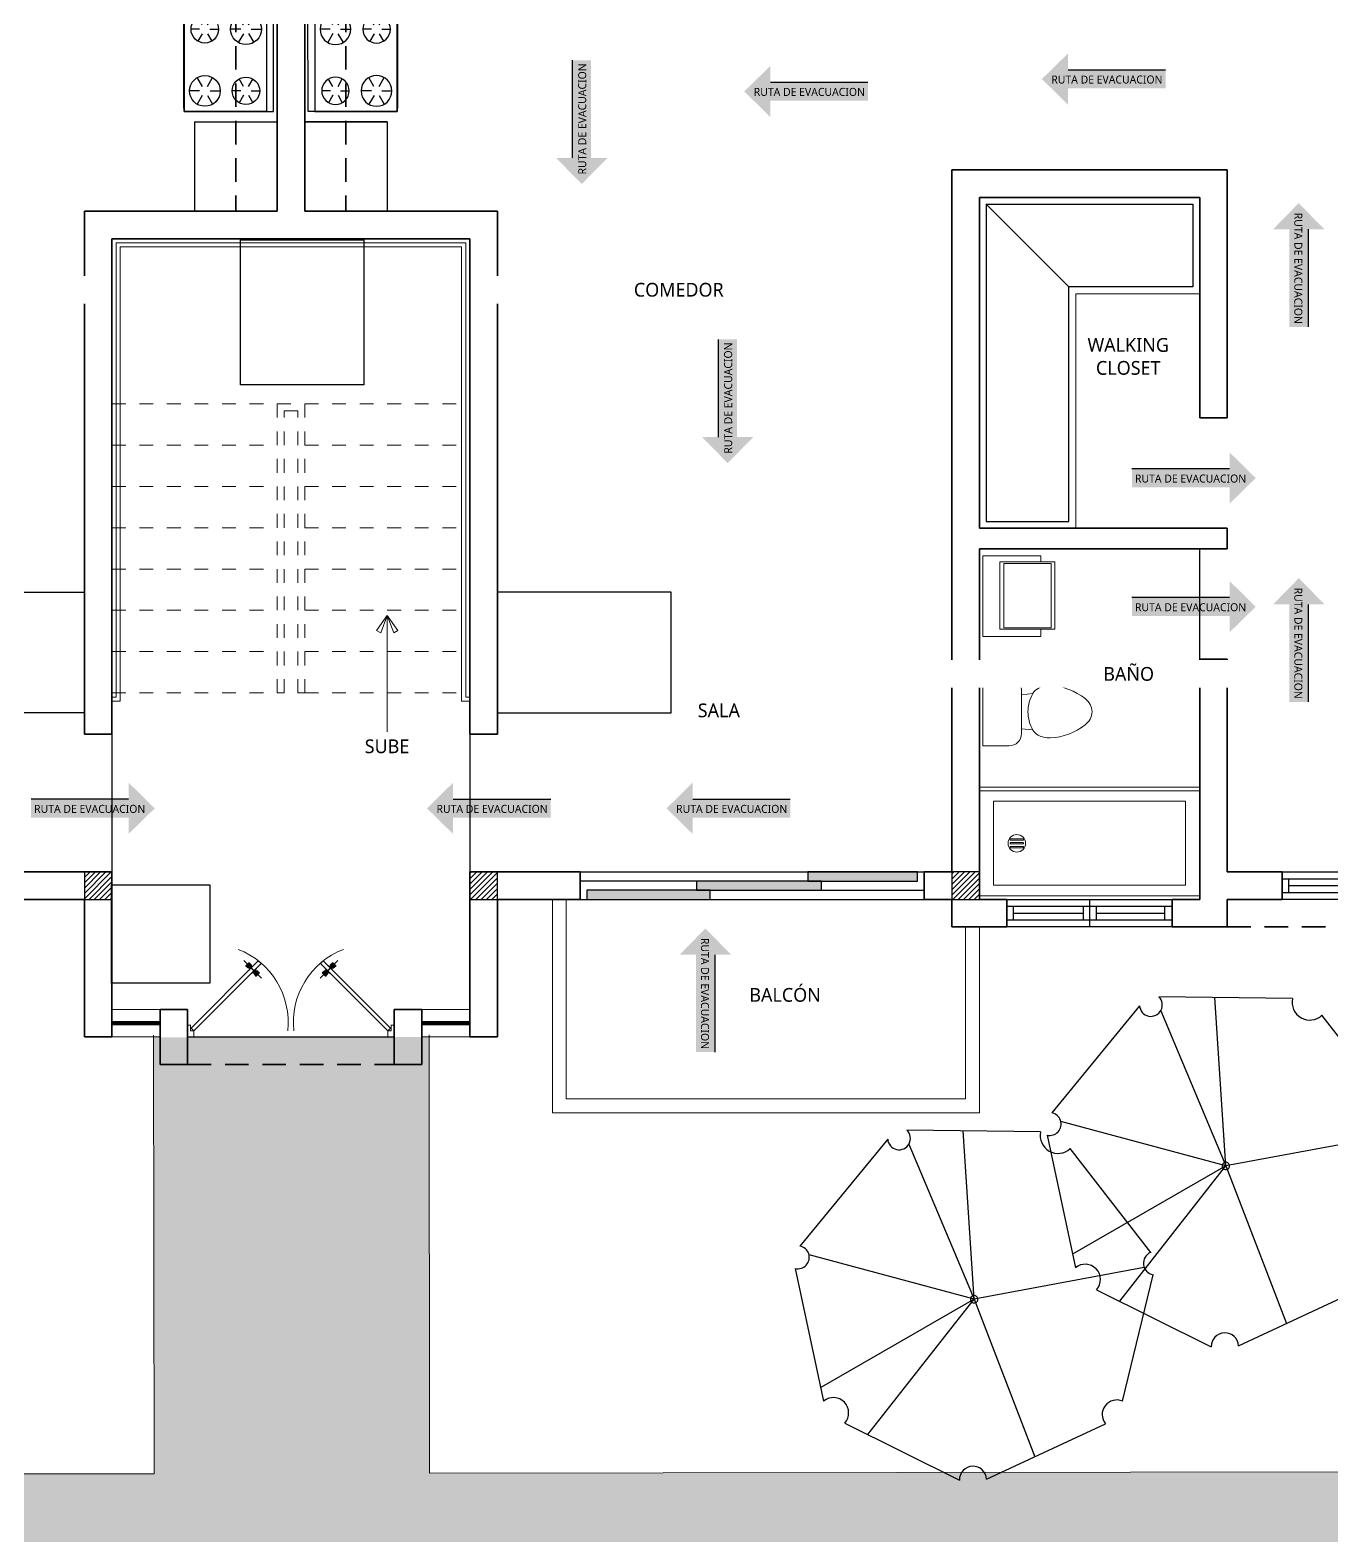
# Model space of a CAD drawing. Header units: feet. Extents: x 1019 to 2236, y -546 to 122.
# Drawn here: x 1084.28 to 1093.73, y -445.86 to -434.92 of the extents above; entities that cross this region are included whole.
import ezdxf

# ---------------------------------------------------------------- set-up
doc = ezdxf.new("R2010")
doc.units = ezdxf.units.FT
doc.header["$LTSCALE"] = 0.05
doc.header["$MEASUREMENT"] = 0
doc.linetypes.add('DASHED2', pattern=[0.375, 0.25, -0.125])
doc.linetypes.add('HIDDEN', pattern=[9.525, 6.35, -3.175])
for name, color, linetype, lineweight in [('A-GENM', 8, 'Continuous', 9), ('A-WALL', 7, 'Continuous', 25), ('arq-pisos', 251, 'Continuous', 5), ('closet', 8, 'Continuous', 5), ('COCINA', 8, 'Continuous', 25), ('escalera', 8, 'DASHED2', 0), ('FURN', 8, 'Continuous', 9), ('I-FURN', 8, 'Continuous', 0), ('None', 7, 'Continuous', 5), ('P-SANR-FIXT', 8, 'Continuous', 9), ('PUERTA', 8, 'Continuous', 9), ('ventana', 160, 'Continuous', 5)]:
    doc.layers.add(name, color=color, linetype=linetype, lineweight=lineweight)
for name, color, linetype in [('columna', 9, 'Continuous'), ('MB3', 8, 'Continuous'), ('MUEBLES', 8, 'Continuous'), ('MUROS', 7, 'Continuous'), ('PERT-VENT', 8, 'Continuous'), ('PISO', 8, 'Continuous'), ('SIMBOLOGIA', 6, 'Continuous'), ('Simbolos de evacuacion', 7, 'Continuous'), ('TXT', 2, 'Continuous')]:
    doc.layers.add(name, color=color, linetype=linetype)
doc.layers.add('cristal', color=7, linetype='Continuous', true_color=0x2424ff)
doc.layers.add('PLANTS', color=7, linetype='Continuous', true_color=0x005716)
doc.styles.add('ads', font='trebuc.ttf', dxfattribs={"height": 0.14})
picture_1 = doc.add_image_def('image4.jpg', size_in_pixel=(269, 187))
picture_2 = doc.add_image_def('image2.jpg', size_in_pixel=(240, 283))
picture_3 = doc.add_image_def('image3.jpg', size_in_pixel=(500, 500))

# ---------------------------------------------------------------- blocks, each defined once
blk = doc.blocks.new('ARBOL4')
at = {"layer": 'PLANTS'}
for p, q in [((0.18998, 0.442934), (-0.157772, 0.457476)), ((-0.215225, 0.439234), (-0.445698, 0.173788)), ((-0.172006, 0.430212), (0, 0)), ((0.465439, 0.126688), (0.258534, 0.409628)), ((0, 0), (0.381619, 0.241316)), ((-0.474293, 0.087687), (-0.409359, -0.263952)), ((0.392021, -0.274733), (0.48214, 0.055782)), ((0, 0), (-0.436626, -0.116299)), ((-0.37373, -0.251589), (0, 0)), ((0, 0), (-0.030926, -0.456175)), ((0.410256, -0.207857), (0, 0)), ((0, 0), (0.311329, -0.356352)), ((-0.375843, -0.309965), (-0.049034, -0.484529)), ((0.011921, -0.485418), (0.345337, -0.341692))]:
    blk.add_line(p, q, dxfattribs=at)
for centre, radius, start, end in [((-0.189074, 0.45647), 0.031319, 213.386078, 1.840691), ((0.228399, 0.434803), 0.03927, 168.050674, 320.127319), ((-0.47347, 0.135212), 0.047533, 269.007996, 54.248581), ((0.474388, 0.091377), 0.036427, 104.220505, 282.287354), ((0, 0), 0.01, 0, 180), ((0, 0), 0.01, 180, 0), ((-0.383672, -0.280455), 0.030531, 284.858551, 147.280869), ((0.371318, -0.310052), 0.04094, 59.622765, 230.608597), ((-0.018543, -0.484042), 0.030495, 357.413361, 180.915833)]:
    blk.add_arc(centre, radius, start, end, dxfattribs=at)
blk = doc.blocks.new('A$C285A50AC')
at = {"layer": 'MUEBLES'}
for p, q in [((0.001, 0.69, -0.889), (0, 0.029, -0.889)), ((0.001, 0.69), (0.001, 0.639)), ((0.763, 0.688), (0.001, 0.69)), ((0.763, 0.688, -0.889), (0.001, 0.69, -0.889)), ((0.762, 0.028, -0.889), (0.763, 0.688, -0.889)), ((0.763, 0.637), (0.763, 0.688)), ((0.001, 0.639), (0.763, 0.637)), ((0, 0.029, -0.889), (0.762, 0.028, -0.889))]:
    blk.add_line(p, q, dxfattribs=at)
at = {"layer": 'MUEBLES', "color": 8}
for p, q in [((0.153, 0.524, 0.003), (0.153, 0.6, 0.003)), ((0.61, 0.523, 0.003), (0.611, 0.587, 0.003)), ((0.12, 0.505, 0.003), (0.054, 0.543, 0.003)), ((0.12, 0.467, 0.003), (0.054, 0.429, 0.003)), ((0.153, 0.448, 0.003), (0.153, 0.372, 0.003)), ((0.186, 0.505, 0.003), (0.252, 0.543, 0.003)), ((0.186, 0.467, 0.003), (0.252, 0.429, 0.003)), ((0.577, 0.466, 0.003), (0.522, 0.435, 0.003)), ((0.577, 0.504, 0.003), (0.523, 0.536, 0.003)), ((0.61, 0.447, 0.003), (0.61, 0.384, 0.003)), ((0.643, 0.504, 0.003), (0.698, 0.536, 0.003)), ((0.643, 0.466, 0.003), (0.698, 0.434, 0.003)), ((0.12, 0.2, 0.003), (0.065, 0.232, 0.003)), ((0.153, 0.219, 0.003), (0.153, 0.283, 0.003)), ((0.186, 0.2, 0.003), (0.241, 0.232, 0.003)), ((0.577, 0.2, 0.003), (0.511, 0.238, 0.003)), ((0.61, 0.219, 0.003), (0.61, 0.295, 0.003)), ((0.643, 0.199, 0.003), (0.709, 0.237, 0.003)), ((0.12, 0.162, 0.003), (0.065, 0.131, 0.003)), ((0.153, 0.143, 0.003), (0.152, 0.08, 0.003)), ((0.186, 0.162, 0.003), (0.241, 0.13, 0.003)), ((0.577, 0.162, 0.003), (0.511, 0.124, 0.003)), ((0.61, 0.142, 0.003), (0.61, 0.066, 0.003)), ((0.643, 0.161, 0.003), (0.709, 0.123, 0.003))]:
    blk.add_line(p, q, dxfattribs=at)
at = {"layer": 'MUEBLES', "extrusion": (-0.001805, -0.999998, 0)}
for p, q in [((0.063, 0.027, -0.622), (0.698, 0.025, -0.622)), ((0.063, 0.027, -0.102), (0.698, 0.025, -0.102))]:
    blk.add_line(p, q, dxfattribs=at)
at = {"layer": 'MUEBLES'}
for centre, radius in [((0.153, 0.486, 0.003), 0.114), ((0.61, 0.485, 0.003), 0.102), ((0.153, 0.181, 0.003), 0.102), ((0.61, 0.181, 0.003), 0.114)]:
    blk.add_circle(centre, radius, dxfattribs=at)
at = {"layer": 'MUEBLES', "color": 8, "extrusion": (-0.001805, -0.999998, 0)}
for centre in [(0.089, -0.038, -0.027), (0.216, -0.038, -0.027), (0.381, -0.038, -0.027), (0.546, -0.038, -0.027), (0.673, -0.038, -0.027)]:
    blk.add_circle(centre, 0.0254, dxfattribs=at)
at = {"layer": 'MUEBLES'}
for points in [[(0.001, 0.69, 0.254), (0.001, 0.639, 0.254), (0.763, 0.637, 0.254), (0.763, 0.688, 0.254)], [(0, 0.029), (0.001, 0.639), (0.763, 0.637), (0.762, 0.028)]]:
    blk.add_3dface(points, dxfattribs=at)
at = {"layer": 'MUEBLES', "color": 8}
for points in [[(0.025, 0.027, -0.076), (0.025, 0.027, -0.533), (0.737, 0.025, -0.533), (0.737, 0.025, -0.076)], [(0.025, 0.027, -0.597), (0.025, 0.027, -0.851), (0.737, 0.025, -0.851), (0.737, 0.025, -0.597)]]:
    blk.add_3dface(points, dxfattribs=at)
blk = doc.blocks.new('bath_sink_6127 - bath_sink_6127-V2-Nivel 1')
at = {"layer": 'I-FURN'}
for p, q in [((0.293, 0.297), (-0.127, 0.297)), ((-0.127, 0.297), (-0.127, -0.29)), ((0.395, 0.244), (-0.005, 0.244)), ((-0.005, 0.244), (-0.005, -0.245)), ((0.025, -0.234), (0.025, 0.233)), ((0.025, 0.233), (0.369, 0.233)), ((0.293, 0.244), (0.293, 0.297)), ((0.369, 0.233), (0.369, -0.234)), ((0.395, -0.245), (0.395, 0.244)), ((0.293, -0.29), (-0.127, -0.29)), ((-0.005, -0.245), (0.395, -0.245)), ((0.369, -0.234), (0.025, -0.234)), ((0.293, -0.29), (0.293, -0.245))]:
    blk.add_line(p, q, dxfattribs=at)
blk = doc.blocks.new('Toilet_-_Tank_-_3D_4840 - 17_ High_ Seat Not Visible-536545-Nivel 1')
at = {"layer": 'P-SANR-FIXT'}
for p, q in [((0.248, 0.489), (-0.248, 0.489)), ((-0.248, 0.489), (-0.248, 0.298)), ((0.248, 0.298), (0.248, 0.489)), ((-0.159, 0.21), (-0.123, 0.21)), ((-0.123, 0.21), (-0.132, 0.127)), ((-0.123, 0.21), (0.123, 0.21)), ((0.132, 0.127), (0.123, 0.21)), ((0.123, 0.21), (0.159, 0.21))]:
    blk.add_line(p, q, dxfattribs=at)
for centre, radius, start, end in [((-0.159, 0.298), 0.0889, 180, 270), ((0.159, 0.298), 0.0889, 270, 360), ((-0.083, 0.041), 0.0995, 119.8981, 151.0596), ((0, -0.104), 0.266, 90.1019, 119.8981), ((0, -0.104), 0.266, 60.1019, 89.8981), ((0.083, 0.041), 0.0995, 28.9404, 60.1019), ((-0.023, 0.008), 0.167, 151.0596, 182.709), ((0.023, 0.008), 0.167, 357.291, 28.9404), ((0.25, 0.021), 0.441, 182.709, 218.5058), ((-0.25, 0.021), 0.441, 321.4942, 357.291), ((0.011, -0.169), 0.136, 218.5058, 265.219), ((-0.011, -0.169), 0.136, 274.781, 321.4942)]:
    blk.add_arc(centre, radius, start, end, dxfattribs=at)
blk = doc.blocks.new('PUERTA DOBLE')
at = {"layer": 'PUERTA'}
for p, q in [((957.165, -2898.551), (957.816, -2897.899)), ((957.842, -2897.925), (957.19, -2898.576)), ((957.675, -2897.896), (957.846, -2898.067)), ((957.695, -2897.946), (957.711, -2897.932)), ((957.695, -2897.946), (957.695, -2897.948)), ((957.695, -2897.948), (957.695, -2897.949)), ((957.723, -2897.97), (957.695, -2897.948)), ((957.72, -2897.97), (957.695, -2897.949)), ((957.696, -2897.943), (957.709, -2897.931)), ((957.697, -2897.945), (957.696, -2897.943)), ((957.724, -2897.969), (957.696, -2897.946)), ((957.727, -2897.965), (957.7, -2897.941)), ((957.709, -2897.931), (957.705, -2897.934)), ((957.705, -2897.935), (957.705, -2897.934)), ((957.731, -2897.961), (957.706, -2897.936)), ((957.723, -2897.917), (957.709, -2897.931)), ((957.709, -2897.931), (957.713, -2897.926)), ((957.725, -2897.916), (957.711, -2897.932)), ((957.713, -2897.926), (957.714, -2897.926)), ((957.739, -2897.953), (957.715, -2897.927)), ((957.744, -2897.948), (957.72, -2897.922)), ((957.723, -2897.917), (957.723, -2897.918)), ((957.723, -2897.97), (957.735, -2897.957)), ((957.727, -2897.916), (957.725, -2897.916)), ((957.748, -2897.945), (957.725, -2897.917)), ((957.749, -2897.944), (957.726, -2897.916)), ((957.726, -2897.989), (957.736, -2897.973)), ((957.728, -2897.916), (957.727, -2897.916)), ((957.749, -2897.941), (957.728, -2897.916)), ((957.73, -2897.966), (957.737, -2897.959)), ((957.733, -2897.97), (957.73, -2897.966)), ((957.733, -2897.97), (957.73, -2897.966)), ((957.734, -2897.969), (957.731, -2897.965)), ((957.736, -2897.967), (957.732, -2897.964)), ((957.732, -2897.981), (957.738, -2897.971)), ((957.733, -2897.97), (957.74, -2897.961)), ((957.738, -2897.965), (957.734, -2897.961)), ((957.749, -2897.944), (957.735, -2897.957)), ((957.745, -2897.951), (957.737, -2897.959)), ((957.739, -2897.976), (957.74, -2897.969)), ((957.749, -2897.954), (957.74, -2897.961)), ((957.743, -2897.959), (957.74, -2897.956)), ((957.745, -2897.957), (957.743, -2897.953)), ((957.744, -2897.97), (957.743, -2897.966)), ((957.747, -2897.956), (957.744, -2897.952)), ((957.749, -2897.965), (957.744, -2897.964)), ((957.749, -2897.954), (957.745, -2897.951)), ((957.747, -2897.954), (957.745, -2897.952)), ((957.753, -2897.96), (957.747, -2897.961)), ((957.773, -2897.994), (957.747, -2897.968)), ((957.76, -2897.953), (957.749, -2897.959)), ((957.766, -2897.947), (957.752, -2897.957)), ((957.756, -2897.954), (957.755, -2897.954)), ((957.769, -2897.945), (957.756, -2897.954)), ((957.797, -2897.973), (957.788, -2897.986)), ((957.798, -2897.971), (957.797, -2897.97)), ((957.797, -2897.973), (957.798, -2897.971)), ((957.816, -2897.899), (957.842, -2897.925)), ((958.586, -2897.896), (958.415, -2898.067)), ((958.445, -2897.899), (958.419, -2897.925)), ((958.419, -2897.925), (959.071, -2898.576)), ((959.096, -2898.551), (958.445, -2897.899)), ((958.463, -2897.971), (958.464, -2897.97)), ((958.463, -2897.973), (958.463, -2897.971)), ((958.463, -2897.973), (958.473, -2897.986)), ((958.488, -2897.994), (958.514, -2897.968)), ((958.492, -2897.945), (958.505, -2897.954)), ((958.495, -2897.947), (958.509, -2897.957)), ((958.5, -2897.953), (958.511, -2897.959)), ((958.505, -2897.954), (958.506, -2897.954)), ((958.507, -2897.96), (958.514, -2897.961)), ((958.512, -2897.941), (958.533, -2897.916)), ((958.512, -2897.944), (958.535, -2897.916)), ((958.512, -2897.944), (958.525, -2897.957)), ((958.512, -2897.954), (958.516, -2897.951)), ((958.512, -2897.954), (958.521, -2897.961)), ((958.512, -2897.965), (958.517, -2897.964)), ((958.513, -2897.945), (958.536, -2897.917)), ((958.513, -2897.954), (958.516, -2897.952)), ((958.514, -2897.956), (958.517, -2897.952)), ((958.516, -2897.951), (958.524, -2897.959)), ((958.516, -2897.957), (958.518, -2897.953)), ((958.517, -2897.948), (958.541, -2897.922)), ((958.517, -2897.97), (958.518, -2897.966)), ((958.518, -2897.959), (958.521, -2897.956)), ((958.528, -2897.97), (958.521, -2897.961)), ((958.522, -2897.976), (958.521, -2897.969)), ((958.522, -2897.953), (958.546, -2897.927)), ((958.523, -2897.965), (958.527, -2897.961)), ((958.529, -2897.981), (958.523, -2897.971)), ((958.531, -2897.966), (958.524, -2897.959)), ((958.538, -2897.97), (958.525, -2897.957)), ((958.525, -2897.967), (958.529, -2897.964)), ((958.535, -2897.989), (958.525, -2897.973)), ((958.526, -2897.969), (958.53, -2897.965)), ((958.528, -2897.97), (958.531, -2897.966)), ((958.528, -2897.97), (958.531, -2897.966)), ((958.53, -2897.961), (958.555, -2897.936)), ((958.533, -2897.916), (958.534, -2897.916)), ((958.534, -2897.916), (958.536, -2897.916)), ((958.534, -2897.965), (958.561, -2897.941)), ((958.536, -2897.916), (958.55, -2897.932)), ((958.537, -2897.969), (958.565, -2897.946)), ((958.538, -2897.917), (958.551, -2897.931)), ((958.538, -2897.917), (958.538, -2897.918)), ((958.538, -2897.97), (958.566, -2897.948)), ((958.541, -2897.97), (958.566, -2897.949)), ((958.548, -2897.926), (958.546, -2897.926)), ((958.551, -2897.931), (958.548, -2897.926)), ((958.566, -2897.946), (958.55, -2897.932)), ((958.551, -2897.931), (958.556, -2897.934)), ((958.564, -2897.943), (958.551, -2897.931)), ((958.556, -2897.935), (958.556, -2897.934)), ((958.563, -2897.945), (958.564, -2897.943)), ((958.566, -2897.946), (958.566, -2897.948)), ((958.566, -2897.948), (958.566, -2897.949)), ((957.724, -2897.99), (957.732, -2897.977)), ((957.732, -2897.977), (957.733, -2897.977)), ((957.751, -2898.019), (957.765, -2898.009)), ((957.753, -2898.016), (957.769, -2898.006)), ((957.759, -2898.01), (957.771, -2898.004)), ((957.766, -2898.003), (957.773, -2898.002)), ((957.772, -2897.998), (957.776, -2897.998)), ((957.772, -2898.009), (957.78, -2898)), ((957.772, -2898.019), (957.785, -2898.006)), ((957.772, -2898.009), (957.776, -2898.012)), ((957.772, -2898.009), (957.776, -2898.011)), ((957.772, -2898.019), (957.793, -2898.046)), ((957.772, -2898.022), (957.791, -2898.046)), ((957.773, -2898.008), (957.777, -2898.011)), ((957.773, -2898.018), (957.796, -2898.045)), ((957.775, -2898.007), (957.778, -2898.009)), ((957.776, -2897.994), (957.777, -2897.997)), ((957.776, -2898.012), (957.783, -2898.004)), ((957.777, -2898.004), (957.78, -2898.007)), ((957.777, -2898.015), (957.8, -2898.04)), ((957.788, -2897.994), (957.78, -2898)), ((957.782, -2897.987), (957.781, -2897.995)), ((957.781, -2898.01), (957.805, -2898.035)), ((957.782, -2897.998), (957.785, -2898.002)), ((957.788, -2897.981), (957.783, -2897.992)), ((957.791, -2897.997), (957.783, -2898.004)), ((957.784, -2897.996), (957.788, -2897.999)), ((957.795, -2897.975), (957.785, -2897.99)), ((957.797, -2897.993), (957.785, -2898.006)), ((957.786, -2897.994), (957.79, -2897.997)), ((957.787, -2897.995), (957.79, -2897.998)), ((957.788, -2897.994), (957.79, -2897.997)), ((957.789, -2898.002), (957.814, -2898.026)), ((957.793, -2898.046), (957.792, -2898.046)), ((957.795, -2898.046), (957.793, -2898.046)), ((957.795, -2897.997), (957.794, -2897.997)), ((957.794, -2897.998), (957.819, -2898.021)), ((957.795, -2898.046), (957.809, -2898.03)), ((957.796, -2897.995), (957.824, -2898.017)), ((957.797, -2898.044), (957.798, -2898.044)), ((957.798, -2898.044), (957.81, -2898.031)), ((957.801, -2897.993), (957.825, -2898.012)), ((957.806, -2898.036), (957.807, -2898.036)), ((957.81, -2898.031), (957.807, -2898.036)), ((957.825, -2898.016), (957.809, -2898.03)), ((957.823, -2898.018), (957.81, -2898.031)), ((957.81, -2898.031), (957.815, -2898.028)), ((957.815, -2898.028), (957.815, -2898.026)), ((957.815, -2898.027), (957.815, -2898.027)), ((957.823, -2898.018), (957.823, -2898.017)), ((957.825, -2898.012), (957.825, -2898.014)), ((957.825, -2898.014), (957.825, -2898.016)), ((958.46, -2897.993), (958.436, -2898.012)), ((958.436, -2898.012), (958.436, -2898.014)), ((958.436, -2898.014), (958.436, -2898.016)), ((958.436, -2898.016), (958.452, -2898.03)), ((958.465, -2897.995), (958.437, -2898.017)), ((958.437, -2898.018), (958.438, -2898.017)), ((958.437, -2898.018), (958.45, -2898.031)), ((958.467, -2897.998), (958.442, -2898.021)), ((958.446, -2898.028), (958.445, -2898.026)), ((958.446, -2898.027), (958.446, -2898.027)), ((958.45, -2898.031), (958.446, -2898.028)), ((958.472, -2898.002), (958.447, -2898.026)), ((958.45, -2898.031), (958.454, -2898.036)), ((958.463, -2898.044), (958.45, -2898.031)), ((958.466, -2898.046), (958.452, -2898.03)), ((958.455, -2898.036), (958.454, -2898.036)), ((958.48, -2898.01), (958.456, -2898.035)), ((958.484, -2898.015), (958.461, -2898.04)), ((958.464, -2898.044), (958.463, -2898.044)), ((958.464, -2897.993), (958.476, -2898.006)), ((958.487, -2898.018), (958.465, -2898.045)), ((958.466, -2897.975), (958.475, -2897.99)), ((958.466, -2897.997), (958.467, -2897.997)), ((958.466, -2898.046), (958.468, -2898.046)), ((958.488, -2898.019), (958.468, -2898.046)), ((958.468, -2898.046), (958.469, -2898.046)), ((958.469, -2897.997), (958.478, -2898.004)), ((958.489, -2898.022), (958.469, -2898.046)), ((958.473, -2897.994), (958.471, -2897.997)), ((958.474, -2897.994), (958.471, -2897.997)), ((958.474, -2897.995), (958.471, -2897.998)), ((958.473, -2897.981), (958.478, -2897.992)), ((958.473, -2897.994), (958.481, -2898)), ((958.477, -2897.996), (958.473, -2897.999)), ((958.479, -2897.998), (958.475, -2898.002)), ((958.488, -2898.019), (958.476, -2898.006)), ((958.485, -2898.012), (958.478, -2898.004)), ((958.479, -2897.987), (958.48, -2897.995)), ((958.484, -2898.004), (958.48, -2898.007)), ((958.488, -2898.009), (958.481, -2898)), ((958.486, -2898.007), (958.483, -2898.009)), ((958.485, -2897.994), (958.484, -2897.997)), ((958.487, -2898.008), (958.484, -2898.011)), ((958.488, -2897.998), (958.485, -2897.998)), ((958.488, -2898.009), (958.485, -2898.012)), ((958.488, -2898.009), (958.485, -2898.011)), ((958.495, -2898.003), (958.487, -2898.002)), ((958.502, -2898.01), (958.49, -2898.004)), ((958.508, -2898.016), (958.492, -2898.006)), ((958.51, -2898.019), (958.496, -2898.009)), ((958.529, -2897.977), (958.528, -2897.977)), ((958.537, -2897.99), (958.529, -2897.977)), ((957.16, -2898.52), (957.13, -2898.52)), ((957.16, -2898.517), (957.16, -2898.576)), ((957.19, -2898.576), (957.165, -2898.551)), ((959.071, -2898.576), (959.096, -2898.551)), ((959.101, -2898.517), (959.101, -2898.576)), ((959.101, -2898.52), (959.13, -2898.52)), ((957.19, -2898.635), (957.13, -2898.635)), ((957.16, -2898.576), (957.19, -2898.576)), ((957.19, -2898.635), (957.19, -2898.576)), ((959.071, -2898.635), (959.071, -2898.576)), ((959.101, -2898.576), (959.071, -2898.576)), ((959.071, -2898.635), (959.13, -2898.635))]:
    blk.add_line(p, q, dxfattribs=at)
at = {"layer": 'PUERTA', "extrusion": (0, 0, -1)}
for centre, radius, start, end in [((-957.349, -2898.492), 0.756, 111.0667, 186.4155), ((-958.912, -2898.492), 0.756, 353.5845, 68.9333), ((-957.721, -2897.967), 0.00261, 243.4349, 296.5651), ((-957.728, -2897.965), 0.00166, 225, 315), ((-957.734, -2897.971), 0.00261, 296.565, 26.565), ((-957.731, -2897.974), 0.00261, 153.4349, 225), ((-957.744, -2897.949), 0.00261, 116.565, 243.4349), ((-957.746, -2897.942), 0.00261, 153.4349, 225), ((-957.75, -2897.955), 0.00166, 45, 135), ((-957.753, -2897.952), 0.00261, 243.4349, 296.5651), ((-957.77, -2897.946), 0.00166, 45, 135), ((-958.491, -2897.946), 0.00166, 45, 135), ((-958.508, -2897.952), 0.00261, 243.4349, 296.5651), ((-958.511, -2897.955), 0.00166, 45, 135), ((-958.515, -2897.942), 0.00261, 315, 26.5651), ((-958.517, -2897.949), 0.00261, 296.5651, 63.435), ((-958.53, -2897.974), 0.00261, 315, 26.5651), ((-958.527, -2897.971), 0.00261, 153.435, 243.435), ((-958.532, -2897.965), 0.00166, 225, 315), ((-958.54, -2897.967), 0.00261, 243.4349, 296.5651), ((-957.725, -2897.992), 0.00166, 315, 45), ((-957.75, -2898.017), 0.00166, 225, 315), ((-957.768, -2898.011), 0.00332, 45, 108.4349), ((-957.77, -2898.008), 0.00261, 206.565, 315), ((-957.773, -2898.021), 0.00166, 315, 45), ((-957.777, -2898.014), 0.00261, 296.565, 26.565), ((-957.789, -2897.989), 0.00166, 315, 45), ((-957.785, -2897.991), 0.00261, 153.4349, 225), ((-957.792, -2897.998), 0.00166, 45, 135), ((-957.799, -2897.995), 0.00166, 44.6517, 134.6517), ((-958.461, -2897.995), 0.00166, 45.3483, 135.3483), ((-958.468, -2897.998), 0.00166, 45, 135), ((-958.472, -2897.989), 0.00166, 135, 225), ((-958.475, -2897.991), 0.00261, 315, 26.5651), ((-958.484, -2898.014), 0.00261, 153.435, 243.435), ((-958.491, -2898.008), 0.00261, 225, 333.435), ((-958.487, -2898.021), 0.00166, 135, 225), ((-958.493, -2898.011), 0.00332, 71.5651, 135), ((-958.511, -2898.017), 0.00166, 225, 315), ((-958.536, -2897.992), 0.00166, 135, 225)]:
    blk.add_arc(centre, radius, start, end, dxfattribs=at)
blk = doc.blocks.new('A$C074D4DC8')
at = {"layer": 'FURN'}
blk.add_line((0.0418, 0.3424), (0.0418, -0.1979), dxfattribs=at)
for points in [[(0.0418, 0.3424), (-0.0084, 0.2735), (0.0117, 0.2615), (0.0418, 0.3424)], [(0.0418, 0.3424), (0.0919, 0.2735), (0.0719, 0.2615), (0.0418, 0.3424)]]:
    blk.add_lwpolyline(points, dxfattribs=at)
blk = doc.blocks.new('A$C45091238')
for points in [[(0.846, 0.067), (1.753, 0.067), (1.753, 0.133), (0.846, 0.133)], [(1.653, 0.133), (2.45, 0.133), (2.45, 0.2), (1.653, 0.2)], [(0.05, 0), (0.946, 0), (0.946, 0.067), (0.05, 0.067)]]:
    blk.add_hatch(color=256).paths.add_polyline_path(points)
at = {"layer": 'PERT-VENT', "extrusion": (-6.28888e-16, -1.94037e-15, -1)}
for points in [[(-0.846, 0.067), (-1.753, 0.067), (-1.753, 0.133), (-0.846, 0.133)], [(-1.653, 0.133), (-2.45, 0.133), (-2.45, 0.2), (-1.653, 0.2)], [(-0.05, 0), (-0.946, 0), (-0.946, 0.067), (-0.05, 0.067)]]:
    blk.add_lwpolyline(points, close=True, dxfattribs=at)
at = {"layer": 'PISO'}
for p, q in [((0, 0.2), (2.5, 0.2)), ((0, 0), (2.5, 0))]:
    blk.add_line(p, q, dxfattribs=at)
at = {"layer": 'PISO', "extrusion": (-6.28888e-16, -1.94037e-15, -1)}
for p, q in [((0.896, 0.133), (0, 0.133)), ((1.753, 0.067), (2.5, 0.067))]:
    blk.add_line(p, q, dxfattribs=at)
blk = doc.blocks.new('A$C24CF40E6')
at = {"layer": 'P-SANR-FIXT', "extrusion": (-2.36783e-12, 8.94772e-16, -1)}
for p, q in [((0, 0.814), (1.6, 0.814)), ((1.6, 0.789), (0, 0.789)), ((1.6, 0.814), (1.6, 0.789)), ((1.6, 0.025), (1.6, 0.789)), ((0.102, 0.713), (1.498, 0.713)), ((1.498, 0.713), (1.498, 0.102)), ((1.283, 0.439), (1.373, 0.439)), ((1.373, 0.43), (1.283, 0.43)), ((1.283, 0.412), (1.373, 0.412)), ((1.373, 0.403), (1.283, 0.403)), ((1.283, 0.384), (1.373, 0.384)), ((1.373, 0.375), (1.283, 0.375)), ((1.498, 0.102), (0.102, 0.102))]:
    blk.add_line(p, q, dxfattribs=at)
at = {"layer": 'P-SANR-FIXT', "extrusion": (2.36783e-12, 8.94772e-16, -1)}
for p, q in [((0, 0.814), (0, 0.789)), ((0, 0.025), (0, 0.789)), ((0.102, 0.713), (0.102, 0.102))]:
    blk.add_line(p, q, dxfattribs=at)
at = {"layer": 'P-SANR-FIXT', "extrusion": (-2.36783e-12, -8.94772e-16, -1)}
for p, q in [((1.6, 0.025), (0, 0.025)), ((0, 0), (1.6, 0)), ((1.6, 0), (1.6, 0.025))]:
    blk.add_line(p, q, dxfattribs=at)
at = {"layer": 'P-SANR-FIXT', "extrusion": (2.36783e-12, -8.94772e-16, -1)}
blk.add_line((0, 0), (0, 0.025), dxfattribs=at)
at = {"layer": 'P-SANR-FIXT', "extrusion": (-2.36783e-12, 8.94772e-16, -1)}
for centre, radius, start, end in [((-1.328, 0.407), 0.0635, 0, 180), ((-1.328, 0.407), 0.0635, 0, 180), ((-1.283, 0.434), 0.00444, 270, 90), ((-1.373, 0.434), 0.00444, 90, 270), ((-1.328, 0.407), 0.0635, 180, 0), ((-1.328, 0.407), 0.0635, 180, 0), ((-1.283, 0.407), 0.00444, 270, 90), ((-1.283, 0.38), 0.00444, 270, 90), ((-1.373, 0.407), 0.00444, 90, 270), ((-1.373, 0.38), 0.00444, 90, 270)]:
    blk.add_arc(centre, radius, start, end, dxfattribs=at)
blk = doc.blocks.new('A$C6EAA0F0B')
at = {"layer": 'cristal', "const_width": 0.03}
blk.add_lwpolyline([(0, 0.1), (0.35, 0.1)], dxfattribs=at)
at = {"layer": 'P-SANR-FIXT', "extrusion": (-2.36783e-12, 8.94772e-16, -1)}
blk.add_line((0, 0.2), (0.35, 0.2), dxfattribs=at)
at = {"layer": 'P-SANR-FIXT'}
blk.add_line((0, 0), (0.35, 0), dxfattribs=at)
blk = doc.blocks.new('A$C18ED6237')
at = {"layer": 'PERT-VENT', "extrusion": (-2.36783e-12, 8.94772e-16, -1)}
for p, q in [((1.2, 0.2), (0, 0.2)), ((1.2, 0.15), (0, 0.15)), ((0.054, 0.05), (0.054, 0.15)), ((0.553, 0.15), (0.553, 0.05)), ((0.6, 0.2), (0.6, 0)), ((0.647, 0.15), (0.647, 0.05)), ((1.2, 0.05), (0, 0.05)), ((0.553, 0.1), (0.054, 0.1)), ((1.153, 0.1), (0.647, 0.1)), ((0, 0), (1.2, 0))]:
    blk.add_line(p, q, dxfattribs=at)
at = {"layer": 'PERT-VENT'}
blk.add_line((1.153, 0.05), (1.153, 0.15), dxfattribs=at)
blk = doc.blocks.new('A$C012446DC')
at = {"layer": 'PISO'}
h = blk.add_hatch(dxfattribs=at)
h.set_pattern_fill('ANSI31', color=256, scale=0.008571, angle=180)
h.set_pattern_definition([(225, (206536.064322, 1154820.960068), (0.0192434059784, -0.0192434059784), [])])
h.paths.add_polyline_path([(0, 0), (0.2, 0), (0.2, 0.2), (0, 0.2)])
at = {"layer": 'columna'}
blk.add_lwpolyline([(0.2, 0.2), (0, 0.2), (0, 0), (0.2, 0)], close=True, dxfattribs=at)
blk = doc.blocks.new('A$C791B5281')
at = {"layer": 'MUROS', "lineweight": 35}
blk.add_line((4.9, 10.3, 1.239), (5.1, 10.3, 1.239), dxfattribs=at)
for p in [(1.5, 10.1, 1.239), (4.9, 10.1, 1.239), (8.3, 10.1, 1.239), (0, 0, 1.239), (3.5, 0, 1.239), (6.3, 0, 1.239), (9.8, 0, 1.239)]:
    blk.add_blockref('A$C012446DC', p)

msp = doc.modelspace()

# ---------------------------------------------------------------- hatches: boundary and pattern name
at = {"layer": 'Simbolos de evacuacion'}
h = msp.add_hatch(color=94, dxfattribs=at)
h.paths.add_polyline_path([(1088.351, -435.849), (1088.47, -435.849), (1088.283, -436.039), (1088.097, -435.849), (1088.216, -435.849), (1088.216, -435.14), (1088.351, -435.14)])
h.paths.add_polyline_path([(1088.243, -435.148), (1088.243, -435.958), (1088.332, -435.958), (1088.332, -435.148)], flags=24)
h = msp.add_hatch(color=94, dxfattribs=at)
h.paths.add_polyline_path([(1089.654, -435.434), (1089.654, -435.553), (1089.463, -435.366), (1089.654, -435.18), (1089.654, -435.299), (1090.362, -435.299), (1090.362, -435.434)])
h.paths.add_polyline_path([(1090.355, -435.326), (1089.545, -435.326), (1089.545, -435.415), (1090.355, -435.415)], flags=24)
h = msp.add_hatch(color=94, dxfattribs=at)
h.paths.add_polyline_path([(1091.815, -435.344), (1091.815, -435.463), (1091.625, -435.276), (1091.815, -435.09), (1091.815, -435.209), (1092.523, -435.209), (1092.523, -435.344)])
h.paths.add_polyline_path([(1092.516, -435.236), (1091.706, -435.236), (1091.706, -435.324), (1092.516, -435.324)], flags=24)
h = msp.add_hatch(color=94, dxfattribs=at)
h.paths.add_polyline_path([(1093.423, -436.368), (1093.304, -436.368), (1093.49, -436.178), (1093.677, -436.368), (1093.558, -436.368), (1093.558, -437.077), (1093.423, -437.077)])
h.paths.add_polyline_path([(1093.531, -437.069), (1093.531, -436.259), (1093.442, -436.259), (1093.442, -437.069)], flags=24)
h = msp.add_hatch(color=94, dxfattribs=at)
h.paths.add_polyline_path([(1089.411, -437.877), (1089.53, -437.877), (1089.343, -438.067), (1089.157, -437.877), (1089.276, -437.877), (1089.276, -437.168), (1089.411, -437.168)])
h.paths.add_polyline_path([(1089.303, -437.176), (1089.303, -437.986), (1089.391, -437.986), (1089.391, -437.176)], flags=24)
h = msp.add_hatch(color=94, dxfattribs=at)
h.paths.add_polyline_path([(1092.988, -438.242), (1092.988, -438.361), (1093.178, -438.175), (1092.988, -437.988), (1092.988, -438.107), (1092.279, -438.107), (1092.279, -438.242)])
h.paths.add_polyline_path([(1092.287, -438.134), (1093.097, -438.134), (1093.097, -438.223), (1092.287, -438.223)], flags=24)
h = msp.add_hatch(color=94, dxfattribs=at)
h.paths.add_polyline_path([(1092.988, -439.177), (1092.988, -439.296), (1093.178, -439.11), (1092.988, -438.923), (1092.988, -439.042), (1092.279, -439.042), (1092.279, -439.177)])
h.paths.add_polyline_path([(1092.287, -439.069), (1093.097, -439.07), (1093.097, -439.158), (1092.287, -439.158)], flags=24)
h = msp.add_hatch(color=94, dxfattribs=at)
h.paths.add_polyline_path([(1084.992, -440.642), (1084.992, -440.761), (1085.182, -440.575), (1084.992, -440.388), (1084.992, -440.507), (1084.284, -440.507), (1084.284, -440.642)])
h.paths.add_polyline_path([(1084.291, -440.534), (1085.101, -440.534), (1085.101, -440.623), (1084.291, -440.623)], flags=24)
h = msp.add_hatch(color=94, dxfattribs=at)
h.paths.add_polyline_path([(1087.349, -440.642), (1087.349, -440.761), (1087.159, -440.575), (1087.349, -440.388), (1087.349, -440.507), (1088.058, -440.507), (1088.058, -440.642)])
h.paths.add_polyline_path([(1088.05, -440.534), (1087.24, -440.534), (1087.24, -440.623), (1088.05, -440.623)], flags=24)
h = msp.add_hatch(color=94, dxfattribs=at)
h.paths.add_polyline_path([(1089.089, -440.642), (1089.089, -440.761), (1088.899, -440.575), (1089.089, -440.388), (1089.089, -440.507), (1089.798, -440.507), (1089.798, -440.642)])
h.paths.add_polyline_path([(1089.791, -440.534), (1088.981, -440.534), (1088.981, -440.623), (1089.791, -440.623)], flags=24)
h = msp.add_hatch(color=94, dxfattribs=at)
h.paths.add_polyline_path([(1089.114, -441.638), (1088.995, -441.638), (1089.181, -441.447), (1089.368, -441.638), (1089.249, -441.638), (1089.249, -442.346), (1089.114, -442.346)])
h.paths.add_polyline_path([(1089.222, -442.339), (1089.222, -441.529), (1089.133, -441.529), (1089.133, -442.339)], flags=24)

# ---------------------------------------------------------------- linework, layer by layer
at = {"layer": 'A-GENM'}
for p, q in [((1085.174, -442.222), (1085.178, -445.409)), ((1087.174, -442.221), (1087.178, -445.405)), ((1080.465, -445.415), (1085.178, -445.409)), ((1087.178, -445.405), (1096.143, -445.393))]:
    msp.add_line(p, q, dxfattribs=at)
at = {"layer": 'A-WALL', "lineweight": 35, "extrusion": (-2.36783e-12, 8.94772e-16, -1)}
for p, q in [((1086.071, -436.236), (1086.071, -432.836)), ((1086.271, -436.236), (1086.271, -432.836)), ((1084.671, -436.236), (1084.671, -440.036)), ((1084.671, -436.236), (1086.071, -436.236)), ((1086.271, -436.236), (1087.671, -436.236)), ((1087.671, -436.236), (1087.671, -440.036)), ((1084.871, -440.036), (1084.871, -436.436)), ((1084.871, -436.436), (1087.471, -436.436)), ((1087.471, -440.036), (1087.471, -436.436)), ((1084.671, -440.036), (1084.871, -440.036)), ((1084.871, -441.036), (1084.071, -441.036)), ((1084.871, -442.236), (1084.871, -441.036)), ((1087.471, -442.236), (1087.471, -441.036)), ((1084.071, -441.236), (1084.671, -441.236)), ((1084.671, -442.236), (1084.671, -441.236)), ((1087.671, -442.236), (1087.671, -441.236)), ((1084.671, -442.236), (1084.871, -442.236)), ((1087.671, -442.236), (1087.471, -442.236))]:
    msp.add_line(p, q, dxfattribs=at)
at = {"layer": 'A-WALL', "lineweight": 35, "extrusion": (-2.36659e-12, 8.94772e-16, -1)}
for p, q in [((1090.971, -441.036), (1090.971, -435.936)), ((1090.971, -435.936), (1092.971, -435.936)), ((1092.971, -435.936), (1092.971, -437.737)), ((1091.171, -436.136), (1091.171, -438.54)), ((1092.771, -436.136), (1091.171, -436.136)), ((1092.771, -437.737), (1092.771, -436.136)), ((1092.771, -437.737), (1092.971, -437.737)), ((1091.171, -438.54), (1092.971, -438.54)), ((1092.971, -438.54), (1092.971, -438.69)), ((1091.171, -438.69), (1091.171, -441.236)), ((1092.971, -438.69), (1091.171, -438.69)), ((1092.771, -441.236), (1092.771, -439.49)), ((1092.771, -439.49), (1092.971, -439.49)), ((1092.971, -439.49), (1092.971, -441.036)), ((1087.471, -441.036), (1088.271, -441.036)), ((1088.271, -441.036), (1088.271, -441.236)), ((1088.271, -441.036), (1088.271, -441.236)), ((1090.771, -441.036), (1090.971, -441.036)), ((1092.971, -441.036), (1093.371, -441.036)), ((1093.371, -441.036), (1093.371, -441.236)), ((1093.371, -441.036), (1093.371, -441.236)), ((1088.271, -441.236), (1087.671, -441.236)), ((1090.771, -441.236), (1090.971, -441.236)), ((1090.971, -441.436), (1090.971, -441.236)), ((1091.371, -441.236), (1091.171, -441.236)), ((1092.771, -441.236), (1092.571, -441.236)), ((1092.971, -441.236), (1092.971, -441.436)), ((1092.971, -441.236), (1093.371, -441.236)), ((1091.371, -441.436), (1090.971, -441.436)), ((1092.971, -441.436), (1092.571, -441.436))]:
    msp.add_line(p, q, dxfattribs=at)
at = {"layer": 'A-WALL', "lineweight": 35}
for p, q in [((1087.671, -440.036), (1087.471, -440.036)), ((1090.771, -441.036), (1090.771, -441.236)), ((1091.371, -441.236), (1091.371, -441.436)), ((1092.571, -441.236), (1092.571, -441.436)), ((1085.221, -442.436), (1085.221, -442.036)), ((1085.221, -442.036), (1085.421, -442.036)), ((1085.421, -442.436), (1085.421, -442.036)), ((1086.921, -442.436), (1086.921, -442.036)), ((1087.121, -442.036), (1086.921, -442.036)), ((1087.121, -442.436), (1087.121, -442.036)), ((1085.221, -442.436), (1085.421, -442.436)), ((1087.121, -442.436), (1086.921, -442.436))]:
    msp.add_line(p, q, dxfattribs=at)
at = {"layer": 'closet'}
for p, q in [((1084.901, -439.766), (1084.901, -436.466)), ((1084.901, -436.466), (1087.441, -436.466)), ((1084.931, -439.796), (1084.931, -436.496)), ((1084.931, -436.496), (1087.411, -436.496)), ((1087.411, -439.796), (1087.411, -436.496)), ((1087.441, -439.766), (1087.441, -436.466)), ((1084.901, -439.766), (1084.871, -439.766)), ((1087.441, -439.766), (1087.471, -439.766)), ((1084.931, -439.796), (1084.871, -439.796)), ((1087.411, -439.796), (1087.471, -439.796))]:
    msp.add_line(p, q, dxfattribs=at)
at = {"layer": 'closet', "extrusion": (-2.36659e-12, 8.94772e-16, -1)}
for p, q in [((1091.871, -436.836), (1091.871, -438.54)), ((1092.771, -436.836), (1091.871, -436.836))]:
    msp.add_line(p, q, dxfattribs=at)
at = {"layer": 'closet', "extrusion": (2.36783e-12, 8.94772e-16, -1)}
for p, q in [((1091.871, -436.836), (1091.871, -438.54)), ((1092.771, -436.836), (1091.871, -436.836))]:
    msp.add_line(p, q, dxfattribs=at)
at = {"layer": 'COCINA', "extrusion": (-2.36783e-12, 8.94772e-16, -1)}
for q in [(1086.071, -435.588), (1085.471, -436.236)]:
    msp.add_line((1085.471, -435.588), q, dxfattribs=at)
at = {"layer": 'COCINA', "extrusion": (-2.36659e-12, 8.94772e-16, -1)}
for p, q in [((1086.871, -435.588), (1086.268, -435.588)), ((1086.269, -435.587), (1086.869, -435.588)), ((1086.871, -435.588), (1086.871, -436.236))]:
    msp.add_line(p, q, dxfattribs=at)
at = {"layer": 'escalera'}
for p, q in [((1084.871, -437.636), (1086.071, -437.636)), ((1086.071, -439.736), (1086.071, -437.636)), ((1086.071, -437.636), (1086.271, -437.636)), ((1086.121, -439.736), (1086.121, -437.686)), ((1086.121, -437.686), (1086.221, -437.686)), ((1086.221, -439.736), (1086.221, -437.686)), ((1086.271, -437.636), (1087.471, -437.636)), ((1086.271, -439.736), (1086.271, -437.636)), ((1084.871, -437.936), (1086.071, -437.936)), ((1086.271, -437.936), (1087.471, -437.936)), ((1084.871, -438.236), (1086.071, -438.236)), ((1086.271, -438.236), (1087.471, -438.236)), ((1084.871, -438.536), (1086.071, -438.536)), ((1086.271, -438.536), (1087.471, -438.536)), ((1084.871, -438.836), (1086.071, -438.836)), ((1086.271, -438.836), (1087.471, -438.836)), ((1084.871, -439.136), (1086.071, -439.136)), ((1086.271, -439.136), (1087.471, -439.136)), ((1084.871, -439.436), (1086.071, -439.436)), ((1086.271, -439.436), (1087.471, -439.436)), ((1084.871, -439.736), (1086.071, -439.736)), ((1086.071, -439.736), (1086.121, -439.736)), ((1086.221, -439.736), (1086.271, -439.736)), ((1086.271, -439.736), (1087.471, -439.736))]:
    msp.add_line(p, q, dxfattribs=at)
at = {"layer": 'MB3', "linetype": 'HIDDEN', "lineweight": 35, "ltscale": 0.54, "extrusion": (-2.36783e-12, 8.94772e-16, -1)}
msp.add_line((1085.771, -433.136), (1085.771, -436.236), dxfattribs=at)
at = {"layer": 'MB3', "linetype": 'HIDDEN', "lineweight": 35, "ltscale": 0.54, "extrusion": (-2.36659e-12, 8.94772e-16, -1)}
msp.add_line((1086.571, -433.136), (1086.571, -436.236), dxfattribs=at)
at = {"layer": 'MB3', "linetype": 'HIDDEN', "lineweight": 35, "ltscale": 0.54}
for p, q in [((1092.971, -441.436), (1097.271, -441.436)), ((1085.421, -442.436), (1086.921, -442.436))]:
    msp.add_line(p, q, dxfattribs=at)
at = {"layer": 'P-SANR-FIXT'}
for p, q in [((1088.071, -441.236), (1088.071, -442.786)), ((1088.171, -441.236), (1088.171, -442.686)), ((1091.071, -441.436), (1091.071, -442.686)), ((1091.171, -441.436), (1091.171, -442.786)), ((1091.071, -442.686), (1088.171, -442.686)), ((1091.171, -442.786), (1088.071, -442.786)), ((1091.171, -442.786), (1088.071, -442.786))]:
    msp.add_line(p, q, dxfattribs=at)
at = {"layer": 'PISO'}
for p, q in [((1084.871, -440.036), (1084.871, -441.036)), ((1087.471, -440.036), (1087.471, -441.036)), ((1085.421, -442.236), (1086.921, -442.236))]:
    msp.add_line(p, q, dxfattribs=at)
for points in [[(1092.721, -436.786), (1091.821, -436.786), (1091.221, -436.186), (1092.721, -436.186)], [(1091.821, -436.786), (1091.221, -436.186), (1091.221, -438.49), (1091.821, -438.49)]]:
    msp.add_lwpolyline(points, close=True, dxfattribs=at)
at = {"layer": 'SIMBOLOGIA', "color": 94, "linetype": 'Continuous'}
for p, q in [((1088.216, -435.849, -0.702), (1088.216, -435.14, -0.702)), ((1089.654, -435.299), (1090.362, -435.299)), ((1091.815, -435.209), (1092.523, -435.209)), ((1093.558, -436.368), (1093.558, -437.077)), ((1089.276, -437.877, -0.702), (1089.276, -437.168, -0.702)), ((1092.988, -438.107), (1092.279, -438.107)), ((1092.988, -439.042), (1092.279, -439.042)), ((1084.992, -440.507), (1084.284, -440.507)), ((1087.349, -440.507), (1088.058, -440.507)), ((1089.089, -440.507), (1089.798, -440.507)), ((1089.249, -441.638), (1089.249, -442.346))]:
    msp.add_line(p, q, dxfattribs=at)

# ---------------------------------------------------------------- block references
at = {"extrusion": (-2.36783e-12, 8.94772e-16, -1), "xscale": -0.980000000000022, "yscale": 0.9799999999999898, "zscale": 0.9799999999999965, "rotation": 89.89658188472907}
msp.add_blockref('A$C285A50AC', (-1085.368, -434.765, 0), dxfattribs=at)
at = {"extrusion": (-2.36659e-12, 8.94772e-16, -1), "xscale": 0.9799999999999661, "yscale": 0.9799999999999661, "zscale": 0.9799999999999661, "rotation": 270.1034181152693}
msp.add_blockref('A$C285A50AC', (-1086.971, -434.765, 0), dxfattribs=at)
at = {"xscale": -1}
for name, p in [('A$C24CF40E6', (1092.771, -441.236)), ('A$C18ED6237', (1094.571, -441.236)), ('A$C18ED6237', (1092.571, -441.436)), ('A$C6EAA0F0B', (1087.471, -442.236))]:
    msp.add_blockref(name, p, dxfattribs=at)
msp.add_blockref('A$C6EAA0F0B', (1084.871, -442.236))
at = {"layer": 'FURN', "xscale": 1.5625, "yscale": 1.5625, "zscale": 1.5625}
msp.add_blockref('A$C074D4DC8', (1086.805, -439.709), dxfattribs=at)
at = {"layer": 'I-FURN', "extrusion": (-2.36659e-12, 8.94772e-16, -1), "rotation": 180}
msp.add_blockref('bath_sink_6127 - bath_sink_6127-V2-Nivel 1', (-1091.324, -439.03, 0), dxfattribs=at)
at = {"layer": 'None', "lineweight": 15, "xscale": 2.714450404586388, "yscale": 2.714450404586388, "zscale": 2.714450404586388, "rotation": 258.7903459937169}
for p in [(1092.961, -443.173), (1091.132, -444.142)]:
    msp.add_blockref('ARBOL4', p, dxfattribs=at)
at = {"layer": 'P-SANR-FIXT', "extrusion": (-2.36659e-12, 8.94772e-16, -1), "rotation": 269.9999999999968}
msp.add_blockref('Toilet_-_Tank_-_3D_4840 - 17_ High_ Seat Not Visible-536545-Nivel 1', (-1091.686, -439.873, 0), dxfattribs=at)
at = {"layer": 'PISO'}
msp.add_blockref('A$C45091238', (1088.271, -441.236), dxfattribs=at)
at = {"layer": 'ventana', "xscale": -0.7499518125727462, "yscale": 0.7499518125727462, "zscale": 0.7499518125727432}
msp.add_blockref('PUERTA DOBLE', (1804.722, 1731.601, 0), dxfattribs=at)

# ---------------------------------------------------------------- texts
at = {"layer": 'TXT', "char_height": 0.05815, "width": 15.6118, "style": 'ads'}
for insert, attachment_point, rotation in [((1088.287, -435.162), 6, 90.0049), ((1092.501, -435.28, 0.702), 6, 0.0049), ((1090.34, -435.37, 0.702), 6, 0.0049), ((1093.487, -437.055, 0.702), 6, 270.0049), ((1089.347, -437.19), 6, 90.0049), ((1092.301, -438.179, 0.702), 4, 359.9951), ((1092.301, -439.114, 0.702), 4, 359.9951), ((1084.306, -440.579, 0.702), 4, 359.9951), ((1088.036, -440.579, 0.702), 6, 0.0049), ((1089.776, -440.579, 0.702), 6, 0.0049), ((1089.178, -442.324, 0.702), 6, 270.0049)]:
    msp.add_mtext('RUTA DE EVACUACION', dxfattribs=dict(at, insert=insert, attachment_point=attachment_point, rotation=rotation))
at = {"layer": 'TXT', "char_height": 0.1, "attachment_point": 2, "style": 'ads'}
for s, insert, width in [('WALKING\\PCLOSET', (1092.252, -437.158), 2.838), ('SALA', (1089.279, -439.813), 2.838), ('SUBE', (1086.869, -440.074), 2.688), ('BALCÓN', (1089.76, -441.88), 2.838)]:
    msp.add_mtext(s, dxfattribs=dict(at, insert=insert, width=width))

# ---------------------------------------------------------------- pictures from other files: only their frames are drawn
at = {"layer": 'Simbolos de evacuacion'}
image = msp.add_image(picture_2, insert=(1085.806, -437.499), size_in_units=(0.894, 1.054), dxfattribs=at)
image.dxf.flags = 7
image = msp.add_image(picture_1, insert=(1083.409, -439.881), size_in_units=(1.261, 0.877), rotation=0, dxfattribs=at)
image.dxf.flags = 7
image = msp.add_image(picture_1, insert=(1088.932, -439.881), size_in_units=(1.261, 0.877), rotation=-180, dxfattribs=at)
image.dxf.v_pixel = (-3e-18, 0.004689)
image.dxf.flags = 7
image = msp.add_image(picture_3, insert=(1084.867, -441.846), size_in_units=(0.715, 0.715), dxfattribs=at)
image.dxf.flags = 7

# ---------------------------------------------------------------- next in the draw order: texts
at = {"layer": 'TXT', "char_height": 0.1, "width": 2.838, "attachment_point": 2, "style": 'ads', "bg_fill": 2}
for s, insert in [('COMEDOR', (1083.353, -436.757, -0.337)), ('COMEDOR', (1088.988, -436.757, -0.337)), ('BAÑO', (1092.255, -439.548))]:
    msp.add_mtext(s, dxfattribs=dict(at, insert=insert))

# ---------------------------------------------------------------- next in the draw order: hatches: boundary and pattern name
at = {"layer": 'arq-pisos'}
h = msp.add_hatch(dxfattribs=at)
h.set_pattern_fill('AR-HBONE', color=256, scale=0.06, angle=90)
h.set_pattern_definition([(135, (856.79267, -132.22105), (-0.33941125, 5e-17), [0.72, -0.24]), (225, (856.62297, -132.05134), (-0.33941125, 5e-17), [0.72, -0.24])])
edge = h.paths.add_edge_path()
edge.add_line((1080.467, -446.916), (1087.644, -446.907))
edge.add_line((1087.644, -446.907), (1087.644, -446.906))
edge.add_line((1087.644, -446.906), (1096.14, -446.895))
edge.add_line((1096.14, -446.895), (1096.327, -448.039))
edge.add_arc((1097.314, -447.877), 1, 189.2909, 252.057)
edge.add_line((1097.006, -448.829), (1116.044, -454.994))
edge.add_line((1116.044, -454.994), (1116.352, -454.042))
edge.add_line((1116.352, -454.042), (1097.89, -448.064))
edge.add_line((1097.89, -448.064), (1102.974, -432.367))
edge.add_line((1102.974, -432.367), (1107.543, -433.846))
edge.add_line((1107.543, -433.846), (1109.073, -429.086))
edge.add_line((1109.073, -429.086), (1108.705, -428.967))
edge.add_line((1108.705, -428.967), (1108.219, -428.965))
edge.add_line((1108.219, -428.965), (1106.986, -432.772))
edge.add_line((1106.986, -432.772), (1102.289, -431.251))
edge.add_line((1102.289, -431.251), (1097.934, -444.7))
edge.add_arc((1096.983, -444.392), 1, 270.0737, 342.057, ccw=False)
edge.add_line((1096.984, -445.392), (1087.178, -445.405))
edge.add_line((1087.178, -445.405), (1087.178, -442.236))
edge.add_line((1087.178, -442.236), (1085.174, -442.238))
edge.add_line((1085.174, -442.238), (1085.178, -445.409))
edge.add_line((1085.178, -445.409), (1080.465, -445.415))
edge.add_line((1080.465, -445.415), (1070.904, -439.237))
edge.add_line((1070.904, -439.237), (1070.673, -441.224))
edge.add_line((1070.673, -441.224), (1079.234, -446.756))
edge.add_arc((1079.777, -445.916), 1, 237.1316, 270.0737)
edge.add_line((1079.778, -446.916), (1080.467, -446.916))
at = {"layer": 'Simbolos de evacuacion'}
h = msp.add_hatch(color=94, dxfattribs=at)
h.paths.add_polyline_path([(1093.423, -439.093), (1093.304, -439.093), (1093.491, -438.902), (1093.677, -439.093), (1093.558, -439.093), (1093.558, -439.801), (1093.423, -439.801)])
h.paths.add_polyline_path([(1093.531, -439.794), (1093.531, -438.984), (1093.443, -438.984), (1093.443, -439.794)], flags=24)

# ---------------------------------------------------------------- next in the draw order: linework, layer by layer
at = {"layer": 'PISO'}
msp.add_line((1092.771, -439.49), (1092.771, -438.69), dxfattribs=at)
at = {"layer": 'SIMBOLOGIA', "color": 94, "linetype": 'Continuous'}
msp.add_line((1093.558, -439.093), (1093.558, -439.801), dxfattribs=at)

# ---------------------------------------------------------------- next in the draw order: block references
msp.add_blockref('A$C791B5281', (1081.171, -441.236, -1.239))

# ---------------------------------------------------------------- next in the draw order: texts
at = {"layer": 'TXT', "insert": (1093.487, -439.779, 0.702), "char_height": 0.05815, "width": 15.6118, "attachment_point": 6, "rotation": 270.0049, "style": 'ads'}
msp.add_mtext('RUTA DE EVACUACION', dxfattribs=at)

doc.saveas('drawing.dxf')
